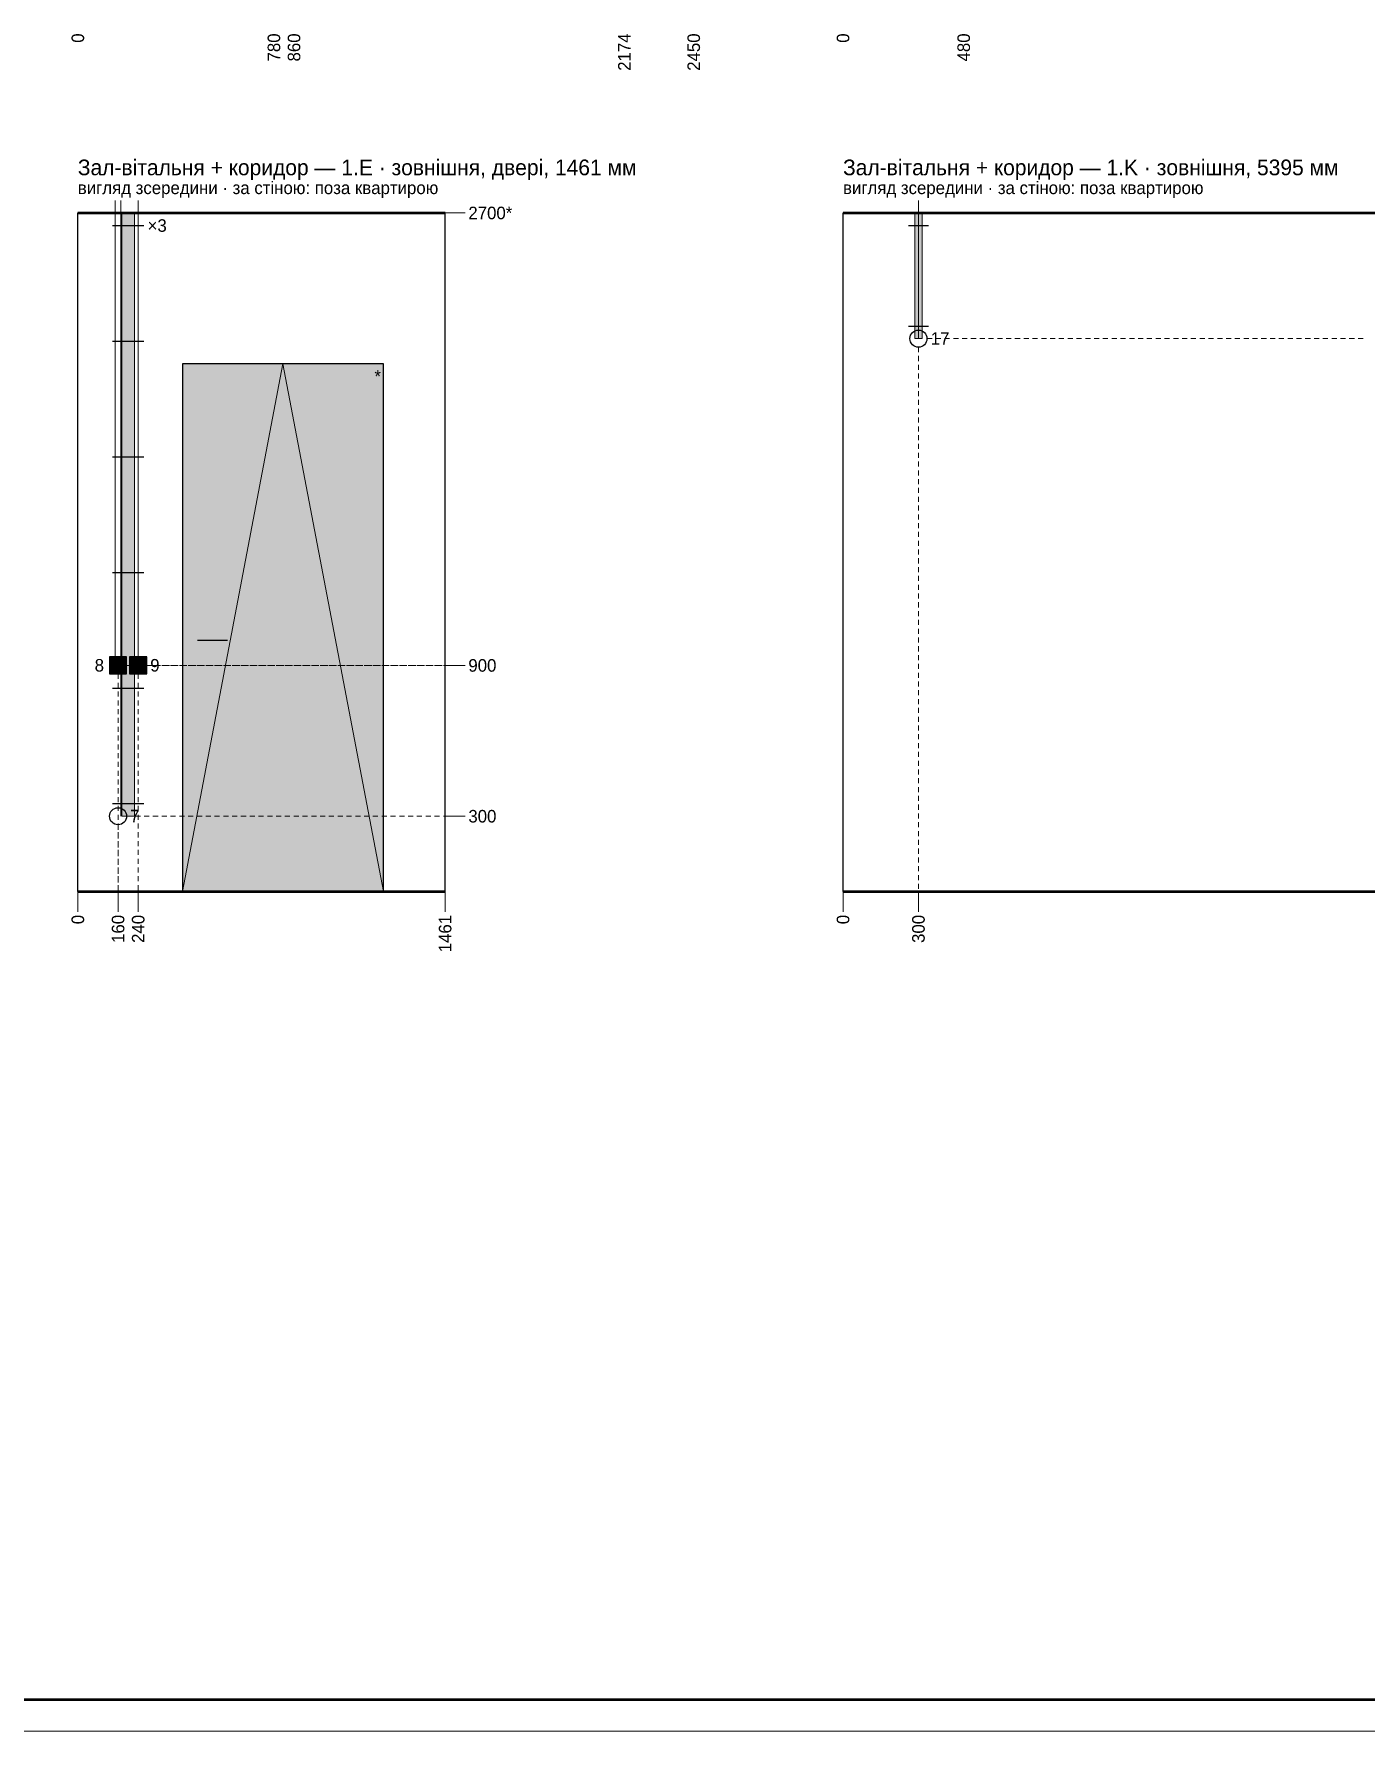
# Paper-space layout '08 Розгортки' of a CAD drawing. Header units: millimetres. Extents: x 0 to 841, y 0 to 594.
# Drawn here: x 416.7 to 628.5, y 0 to 270.1 of the extents above; entities that cross this region are included whole.
import ezdxf
from ezdxf.enums import TextEntityAlignment as Align

# ---------------------------------------------------------------- set-up
doc = ezdxf.new("R2010")
doc.units = ezdxf.units.MM
doc.layers.add('A-SHEET', color=7, linetype='Continuous')
doc.layers.add('E-ELEV', color=7, linetype='Continuous')
doc.styles.add('PLEX_LIGHT', font='IBMPlexSans-Light.ttf')

psp = doc.layouts.new('08 Розгортки')

# ---------------------------------------------------------------- hatches: boundary and pattern name
at = {"layer": 'E-ELEV', "true_color": 0xe4ded3}
h = psp.add_hatch(color=7, dxfattribs=at)
h.dxf.hatch_style = 1
h.paths.add_polyline_path([(430.64, 145.58), (432.64, 145.58), (432.64, 241.58), (430.64, 241.58)])
h = psp.add_hatch(color=7, dxfattribs=at)
h.dxf.hatch_style = 1
h.paths.add_polyline_path([(556.8, 221.58), (558, 221.58), (558, 241.58), (556.8, 241.58)])
at = {"layer": 'E-ELEV', "true_color": 0xffffff}
h = psp.add_hatch(color=7, dxfattribs=at)
h.dxf.hatch_style = 1
h.paths.add_polyline_path([(440.28, 133.58), (472.28, 133.58), (472.28, 217.58), (440.28, 217.58)])
h = psp.add_hatch(color=7, dxfattribs=at)
h.dxf.hatch_style = 1
h.paths.add_polyline_path([(428.68, 168.22), (431.4, 168.22), (431.4, 170.94), (428.68, 170.94)])
h = psp.add_hatch(color=7, dxfattribs=at)
h.dxf.hatch_style = 1
h.paths.add_polyline_path([(431.88, 168.22), (434.6, 168.22), (434.6, 170.94), (431.88, 170.94)])

# ---------------------------------------------------------------- linework, layer by layer
at = {"layer": 'A-SHEET', "lineweight": 50}
psp.add_line((20, 5), (836, 5), dxfattribs=at)
at = {"layer": 'A-SHEET', "lineweight": 18}
psp.add_line((0, 0), (841, 0), dxfattribs=at)
at = {"layer": 'E-ELEV', "lineweight": 15, "true_color": 0xf28e2b}
psp.add_line((429.59, 169.58), (429.59, 243.58), dxfattribs=at)
at = {"layer": 'E-ELEV', "lineweight": 15, "true_color": 0x4fb0a0}
for p, q in [((430.49, 145.58), (430.49, 243.58)), ((557.4, 221.58), (557.4, 243.58))]:
    psp.add_line(p, q, dxfattribs=at)
at = {"layer": 'E-ELEV', "lineweight": 15, "true_color": 0x3f6fb5}
psp.add_line((433.24, 169.58), (433.24, 243.58), dxfattribs=at)
at = {"layer": 'E-ELEV', "lineweight": 50, "true_color": 0x29251f}
for p, q in [((423.64, 241.58), (482.08, 241.58)), ((545.4, 241.58), (761.2, 241.58)), ((423.64, 133.58), (482.08, 133.58)), ((545.4, 133.58), (761.2, 133.58))]:
    psp.add_line(p, q, dxfattribs=at)
at = {"layer": 'E-ELEV', "lineweight": 25, "true_color": 0x29251f}
for p, q in [((423.64, 133.58), (423.64, 241.58)), ((482.08, 133.58), (482.08, 241.58)), ((545.4, 133.58), (545.4, 241.58)), ((442.68, 173.58), (447.48, 173.58))]:
    psp.add_line(p, q, dxfattribs=at)
at = {"layer": 'E-ELEV', "lineweight": 13, "true_color": 0x29251f}
for p, q in [((482.08, 241.58), (483.28, 241.58)), ((483.28, 241.58), (485.28, 241.58)), ((482.08, 169.58), (483.28, 169.58)), ((483.28, 169.58), (485.28, 169.58)), ((482.08, 145.58), (483.28, 145.58)), ((483.28, 145.58), (485.28, 145.58)), ((423.64, 133.58), (423.64, 132.38)), ((423.64, 132.38), (423.64, 130.38)), ((430.04, 133.58), (430.04, 132.38)), ((430.04, 132.38), (430.04, 130.38)), ((433.24, 133.58), (433.24, 132.38)), ((433.24, 132.38), (433.24, 130.38)), ((482.08, 133.58), (482.08, 132.38)), ((482.08, 132.38), (482.08, 130.38)), ((545.4, 133.58), (545.4, 132.38)), ((545.4, 132.38), (545.4, 130.38)), ((557.4, 133.58), (557.4, 132.38)), ((557.4, 132.38), (557.4, 130.38))]:
    psp.add_line(p, q, dxfattribs=at)
at = {"layer": 'E-ELEV', "lineweight": 25, "true_color": 0x29251f, "transparency": 33554559}
for p, q in [((429.14, 239.58), (434.14, 239.58)), ((555.8, 239.58), (559, 239.58)), ((555.8, 223.58), (559, 223.58)), ((429.14, 221.18), (434.14, 221.18)), ((429.14, 202.78), (434.14, 202.78)), ((429.14, 184.38), (434.14, 184.38)), ((429.14, 165.98), (434.14, 165.98)), ((429.14, 147.58), (434.14, 147.58))]:
    psp.add_line(p, q, dxfattribs=at)
at = {"layer": 'E-ELEV', "lineweight": 13, "true_color": 0x9a9288}
for p, q in [((558.76, 221.58), (559.56, 221.58)), ((560.16, 221.58), (560.96, 221.58)), ((561.56, 221.58), (562.36, 221.58)), ((562.96, 221.58), (563.76, 221.58)), ((564.36, 221.58), (565.16, 221.58)), ((565.76, 221.58), (566.56, 221.58)), ((567.16, 221.58), (567.96, 221.58)), ((568.56, 221.58), (569.36, 221.58)), ((569.96, 221.58), (570.76, 221.58)), ((571.36, 221.58), (572.16, 221.58)), ((572.76, 221.58), (573.56, 221.58)), ((574.16, 221.58), (574.96, 221.58)), ((575.56, 221.58), (576.36, 221.58)), ((576.96, 221.58), (577.76, 221.58)), ((578.36, 221.58), (579.16, 221.58)), ((579.76, 221.58), (580.56, 221.58)), ((581.16, 221.58), (581.96, 221.58)), ((582.56, 221.58), (583.36, 221.58)), ((583.96, 221.58), (584.76, 221.58)), ((585.36, 221.58), (586.16, 221.58)), ((586.76, 221.58), (587.56, 221.58)), ((588.16, 221.58), (588.96, 221.58)), ((589.56, 221.58), (590.36, 221.58)), ((590.96, 221.58), (591.76, 221.58)), ((592.36, 221.58), (593.16, 221.58)), ((593.76, 221.58), (594.56, 221.58)), ((595.16, 221.58), (595.96, 221.58)), ((596.56, 221.58), (597.36, 221.58)), ((597.96, 221.58), (598.76, 221.58)), ((599.36, 221.58), (600.16, 221.58)), ((600.76, 221.58), (601.56, 221.58)), ((602.16, 221.58), (602.96, 221.58)), ((603.56, 221.58), (604.36, 221.58)), ((604.96, 221.58), (605.76, 221.58)), ((606.36, 221.58), (607.16, 221.58)), ((607.76, 221.58), (608.56, 221.58)), ((609.16, 221.58), (609.96, 221.58)), ((610.56, 221.58), (611.36, 221.58)), ((611.96, 221.58), (612.76, 221.58)), ((613.36, 221.58), (614.16, 221.58)), ((614.76, 221.58), (615.56, 221.58)), ((616.16, 221.58), (616.96, 221.58)), ((617.56, 221.58), (618.36, 221.58)), ((618.96, 221.58), (619.76, 221.58)), ((620.36, 221.58), (621.16, 221.58)), ((621.76, 221.58), (622.56, 221.58)), ((623.16, 221.58), (623.96, 221.58)), ((624.56, 221.58), (625.36, 221.58)), ((625.96, 221.58), (626.76, 221.58)), ((627.36, 221.58), (628.16, 221.58)), ((557.4, 220.22), (557.4, 219.42)), ((557.4, 218.82), (557.4, 218.02)), ((557.4, 217.42), (557.4, 216.62)), ((557.4, 216.02), (557.4, 215.22)), ((557.4, 214.62), (557.4, 213.82)), ((557.4, 213.22), (557.4, 212.42)), ((557.4, 211.82), (557.4, 211.02)), ((557.4, 210.42), (557.4, 209.62)), ((557.4, 209.02), (557.4, 208.22)), ((557.4, 207.62), (557.4, 206.82)), ((557.4, 206.22), (557.4, 205.42)), ((557.4, 204.82), (557.4, 204.02)), ((557.4, 203.42), (557.4, 202.62)), ((557.4, 202.02), (557.4, 201.22)), ((557.4, 200.62), (557.4, 199.82)), ((557.4, 199.22), (557.4, 198.42)), ((557.4, 197.82), (557.4, 197.02)), ((557.4, 196.42), (557.4, 195.62)), ((557.4, 195.02), (557.4, 194.22)), ((557.4, 193.62), (557.4, 192.82)), ((557.4, 192.22), (557.4, 191.42)), ((557.4, 190.82), (557.4, 190.02)), ((557.4, 189.42), (557.4, 188.62)), ((557.4, 188.02), (557.4, 187.22)), ((557.4, 186.62), (557.4, 185.82)), ((557.4, 185.22), (557.4, 184.42)), ((557.4, 183.82), (557.4, 183.02)), ((557.4, 182.42), (557.4, 181.62)), ((557.4, 181.02), (557.4, 180.22)), ((557.4, 179.62), (557.4, 178.82)), ((557.4, 178.22), (557.4, 177.42)), ((557.4, 176.82), (557.4, 176.02)), ((557.4, 175.42), (557.4, 174.62)), ((557.4, 174.02), (557.4, 173.22)), ((557.4, 172.62), (557.4, 171.82)), ((557.4, 171.22), (557.4, 170.42)), ((430.04, 168.22), (430.04, 167.42)), ((431.4, 169.58), (432.2, 169.58)), ((432.8, 169.58), (433.6, 169.58)), ((433.24, 168.22), (433.24, 167.42)), ((434.2, 169.58), (435, 169.58)), ((434.6, 169.58), (435.4, 169.58)), ((435.6, 169.58), (436.4, 169.58)), ((436, 169.58), (436.8, 169.58)), ((437, 169.58), (437.8, 169.58)), ((437.4, 169.58), (438.2, 169.58)), ((438.4, 169.58), (439.2, 169.58)), ((438.8, 169.58), (439.6, 169.58)), ((439.8, 169.58), (440.6, 169.58)), ((440.2, 169.58), (441, 169.58)), ((441.2, 169.58), (442, 169.58)), ((441.6, 169.58), (442.4, 169.58)), ((442.6, 169.58), (443.4, 169.58)), ((443, 169.58), (443.8, 169.58)), ((444, 169.58), (444.8, 169.58)), ((444.4, 169.58), (445.2, 169.58)), ((445.4, 169.58), (446.2, 169.58)), ((445.8, 169.58), (446.6, 169.58)), ((446.8, 169.58), (447.6, 169.58)), ((447.2, 169.58), (448, 169.58)), ((448.2, 169.58), (449, 169.58)), ((448.6, 169.58), (449.4, 169.58)), ((449.6, 169.58), (450.4, 169.58)), ((450, 169.58), (450.8, 169.58)), ((451, 169.58), (451.8, 169.58)), ((451.4, 169.58), (452.2, 169.58)), ((452.4, 169.58), (453.2, 169.58)), ((452.8, 169.58), (453.6, 169.58)), ((453.8, 169.58), (454.6, 169.58)), ((454.2, 169.58), (455, 169.58)), ((455.2, 169.58), (456, 169.58)), ((455.6, 169.58), (456.4, 169.58)), ((456.6, 169.58), (457.4, 169.58)), ((457, 169.58), (457.8, 169.58)), ((458, 169.58), (458.8, 169.58)), ((458.4, 169.58), (459.2, 169.58)), ((459.4, 169.58), (460.2, 169.58)), ((459.8, 169.58), (460.6, 169.58)), ((460.8, 169.58), (461.6, 169.58)), ((461.2, 169.58), (462, 169.58)), ((462.2, 169.58), (463, 169.58)), ((462.6, 169.58), (463.4, 169.58)), ((463.6, 169.58), (464.4, 169.58)), ((464, 169.58), (464.8, 169.58)), ((465, 169.58), (465.8, 169.58)), ((465.4, 169.58), (466.2, 169.58)), ((466.4, 169.58), (467.2, 169.58)), ((466.8, 169.58), (467.6, 169.58)), ((467.8, 169.58), (468.6, 169.58)), ((468.2, 169.58), (469, 169.58)), ((469.2, 169.58), (470, 169.58)), ((469.6, 169.58), (470.4, 169.58)), ((470.6, 169.58), (471.4, 169.58)), ((471, 169.58), (471.8, 169.58)), ((472, 169.58), (472.8, 169.58)), ((472.4, 169.58), (473.2, 169.58)), ((473.4, 169.58), (474.2, 169.58)), ((473.8, 169.58), (474.6, 169.58)), ((474.8, 169.58), (475.6, 169.58)), ((475.2, 169.58), (476, 169.58)), ((476.2, 169.58), (477, 169.58)), ((476.6, 169.58), (477.4, 169.58)), ((477.6, 169.58), (478.4, 169.58)), ((478, 169.58), (478.8, 169.58)), ((479, 169.58), (479.8, 169.58)), ((479.4, 169.58), (480.2, 169.58)), ((480.4, 169.58), (481.2, 169.58)), ((480.8, 169.58), (481.6, 169.58)), ((481.8, 169.58), (482.08, 169.58)), ((557.4, 169.82), (557.4, 169.02)), ((557.4, 168.42), (557.4, 167.62)), ((430.04, 166.82), (430.04, 166.02)), ((430.04, 165.42), (430.04, 164.62)), ((433.24, 166.82), (433.24, 166.02)), ((433.24, 165.42), (433.24, 164.62)), ((557.4, 167.02), (557.4, 166.22)), ((557.4, 165.62), (557.4, 164.82)), ((430.04, 164.02), (430.04, 163.22)), ((430.04, 162.62), (430.04, 161.82)), ((433.24, 164.02), (433.24, 163.22)), ((433.24, 162.62), (433.24, 161.82)), ((557.4, 164.22), (557.4, 163.42)), ((557.4, 162.82), (557.4, 162.02)), ((430.04, 161.22), (430.04, 160.42)), ((430.04, 159.82), (430.04, 159.02)), ((433.24, 161.22), (433.24, 160.42)), ((433.24, 159.82), (433.24, 159.02)), ((557.4, 161.42), (557.4, 160.62)), ((557.4, 160.02), (557.4, 159.22)), ((430.04, 158.42), (430.04, 157.62)), ((430.04, 157.02), (430.04, 156.22)), ((433.24, 158.42), (433.24, 157.62)), ((433.24, 157.02), (433.24, 156.22)), ((557.4, 158.62), (557.4, 157.82)), ((557.4, 157.22), (557.4, 156.42)), ((430.04, 155.62), (430.04, 154.82)), ((430.04, 154.22), (430.04, 153.42)), ((433.24, 155.62), (433.24, 154.82)), ((433.24, 154.22), (433.24, 153.42)), ((557.4, 155.82), (557.4, 155.02)), ((557.4, 154.42), (557.4, 153.62)), ((430.04, 152.82), (430.04, 152.02)), ((430.04, 151.42), (430.04, 150.62)), ((433.24, 152.82), (433.24, 152.02)), ((433.24, 151.42), (433.24, 150.62)), ((557.4, 153.02), (557.4, 152.22)), ((557.4, 151.62), (557.4, 150.82)), ((430.04, 150.02), (430.04, 149.22)), ((430.04, 148.62), (430.04, 147.82)), ((433.24, 150.02), (433.24, 149.22)), ((433.24, 148.62), (433.24, 147.82)), ((557.4, 150.22), (557.4, 149.42)), ((557.4, 148.82), (557.4, 148.02)), ((430.04, 147.22), (430.04, 146.42)), ((433.24, 147.22), (433.24, 146.42)), ((557.4, 147.42), (557.4, 146.62)), ((557.4, 146.02), (557.4, 145.22)), ((430.04, 145.82), (430.04, 145.02)), ((430.04, 144.42), (430.04, 143.62)), ((430.04, 144.22), (430.04, 143.42)), ((431.4, 145.58), (432.2, 145.58)), ((432.8, 145.58), (433.6, 145.58)), ((433.24, 145.82), (433.24, 145.02)), ((433.24, 144.42), (433.24, 143.62)), ((434.2, 145.58), (435, 145.58)), ((435.6, 145.58), (436.4, 145.58)), ((437, 145.58), (437.8, 145.58)), ((438.4, 145.58), (439.2, 145.58)), ((439.8, 145.58), (440.6, 145.58)), ((441.2, 145.58), (442, 145.58)), ((442.6, 145.58), (443.4, 145.58)), ((444, 145.58), (444.8, 145.58)), ((445.4, 145.58), (446.2, 145.58)), ((446.8, 145.58), (447.6, 145.58)), ((448.2, 145.58), (449, 145.58)), ((449.6, 145.58), (450.4, 145.58)), ((451, 145.58), (451.8, 145.58)), ((452.4, 145.58), (453.2, 145.58)), ((453.8, 145.58), (454.6, 145.58)), ((455.2, 145.58), (456, 145.58)), ((456.6, 145.58), (457.4, 145.58)), ((458, 145.58), (458.8, 145.58)), ((459.4, 145.58), (460.2, 145.58)), ((460.8, 145.58), (461.6, 145.58)), ((462.2, 145.58), (463, 145.58)), ((463.6, 145.58), (464.4, 145.58)), ((465, 145.58), (465.8, 145.58)), ((466.4, 145.58), (467.2, 145.58)), ((467.8, 145.58), (468.6, 145.58)), ((469.2, 145.58), (470, 145.58)), ((470.6, 145.58), (471.4, 145.58)), ((472, 145.58), (472.8, 145.58)), ((473.4, 145.58), (474.2, 145.58)), ((474.8, 145.58), (475.6, 145.58)), ((476.2, 145.58), (477, 145.58)), ((477.6, 145.58), (478.4, 145.58)), ((479, 145.58), (479.8, 145.58)), ((480.4, 145.58), (481.2, 145.58)), ((481.8, 145.58), (482.08, 145.58)), ((557.4, 144.62), (557.4, 143.82)), ((557.4, 143.22), (557.4, 142.42)), ((430.04, 143.02), (430.04, 142.22)), ((430.04, 142.82), (430.04, 142.02)), ((430.04, 141.62), (430.04, 140.82)), ((430.04, 141.42), (430.04, 140.62)), ((433.24, 143.02), (433.24, 142.22)), ((433.24, 141.62), (433.24, 140.82)), ((557.4, 141.82), (557.4, 141.02)), ((430.04, 140.22), (430.04, 139.42)), ((430.04, 140.02), (430.04, 139.22)), ((430.04, 138.82), (430.04, 138.02)), ((430.04, 138.62), (430.04, 137.82)), ((433.24, 140.22), (433.24, 139.42)), ((433.24, 138.82), (433.24, 138.02)), ((557.4, 140.42), (557.4, 139.62)), ((557.4, 139.02), (557.4, 138.22)), ((430.04, 137.42), (430.04, 136.62)), ((430.04, 137.22), (430.04, 136.42)), ((430.04, 136.02), (430.04, 135.22)), ((430.04, 135.82), (430.04, 135.02)), ((433.24, 137.42), (433.24, 136.62)), ((433.24, 136.02), (433.24, 135.22)), ((557.4, 137.62), (557.4, 136.82)), ((557.4, 136.22), (557.4, 135.42)), ((430.04, 134.62), (430.04, 133.82)), ((430.04, 134.42), (430.04, 133.62)), ((433.24, 134.62), (433.24, 133.82)), ((557.4, 134.82), (557.4, 134.02))]:
    psp.add_line(p, q, dxfattribs=at)
at = {"layer": 'E-ELEV', "lineweight": 13, "true_color": 0xd9d3c8}
for p in [(440.28, 133.58), (472.28, 133.58)]:
    psp.add_line(p, (456.28, 217.58), dxfattribs=at)
at = {"layer": 'E-ELEV', "lineweight": 13, "true_color": 0x9a9288}
for points in [[(430.64, 145.58), (432.64, 145.58), (432.64, 241.58), (430.64, 241.58)], [(556.8, 221.58), (558, 221.58), (558, 241.58), (556.8, 241.58)]]:
    psp.add_lwpolyline(points, close=True, dxfattribs=at)
at = {"layer": 'E-ELEV', "lineweight": 25, "true_color": 0x9a9288}
psp.add_lwpolyline([(440.28, 133.58), (472.28, 133.58), (472.28, 217.58), (440.28, 217.58)], close=True, dxfattribs=at)
at = {"layer": 'E-ELEV', "lineweight": 25, "true_color": 0x29251f}
for points in [[(428.68, 168.22), (431.4, 168.22), (431.4, 170.94), (428.68, 170.94)], [(431.88, 168.22), (434.6, 168.22), (434.6, 170.94), (431.88, 170.94)]]:
    psp.add_lwpolyline(points, close=True, dxfattribs=at)
for centre in [(557.4, 221.58), (430.04, 145.58)]:
    psp.add_circle(centre, 1.36, dxfattribs=at)

# ---------------------------------------------------------------- texts
at = {"layer": 'E-ELEV', "true_color": 0x29251f, "style": 'PLEX_LIGHT'}
for s, p in [('2174', (510.6, 270.15)), ('0', (423.64, 270.15)), ('780', (454.84, 270.15)), ('860', (458.04, 270.15)), ('2450', (521.64, 270.15)), ('0', (545.4, 270.15)), ('480', (564.6, 270.15)), ('0', (423.64, 129.88)), ('160', (430.04, 129.88)), ('240', (433.24, 129.88)), ('1461', (482.08, 129.88)), ('0', (545.4, 129.88)), ('300', (557.4, 129.88))]:
    psp.add_text(s, height=2, rotation=90, dxfattribs=at).set_placement(p, align=Align.MIDDLE_RIGHT)
for s, height, p in [('Зал-вітальня + коридор — 1.E · зовнішня, двері, 1461 мм', 2.5, (423.64, 248.83)), ('Зал-вітальня + коридор — 1.K · зовнішня, 5395 мм', 2.5, (545.4, 248.83)), ('вигляд зсередини · за стіною: поза квартирою', 2, (423.64, 245.58)), ('вигляд зсередини · за стіною: поза квартирою', 2, (545.4, 245.58)), ('×3', 2, (434.74, 239.58)), ('2700*', 2, (485.78, 241.58)), ('17', 2, (559.36, 221.6)), ('8', 2, (426.32, 169.6)), ('9', 2, (435.16, 169.6)), ('900', 2, (485.78, 169.58)), ('7', 2, (431.96, 145.6)), ('300', 2, (485.78, 145.58))]:
    psp.add_text(s, height=height, dxfattribs=at).set_placement(p, align=Align.MIDDLE_LEFT)
psp.add_text('*', height=2, dxfattribs=at).set_placement((471.88, 215.58), align=Align.MIDDLE_RIGHT)

doc.saveas('drawing.dxf')
